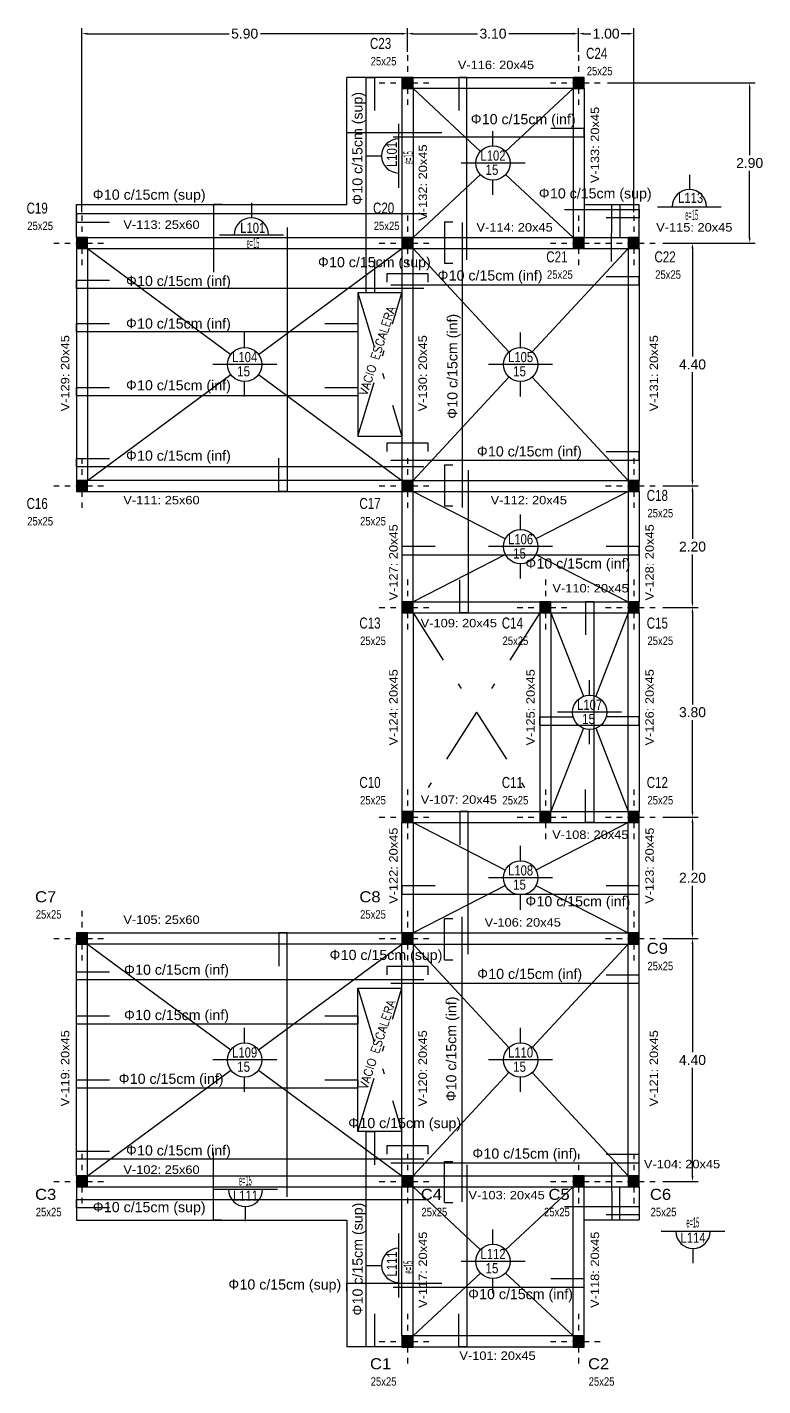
# Model space of a CAD drawing. Extents: x 215 to 382, y 29 to 70.
# Drawn here: x 346.81 to 360.14, y 44.14 to 68.75 of the extents above; entities that cross this region are included whole.
import ezdxf
from ezdxf.enums import TextEntityAlignment as Align

# ---------------------------------------------------------------- set-up
doc = ezdxf.new("R2010")
doc.units = 0
doc.linetypes.add('DASHDOT', pattern=[25.4, 12.7, -6.35, 0, -6.35])
doc.linetypes.add('DASHDOT2', pattern=[0.5, 0.25, -0.125, 0, -0.125])
doc.layers.get('Defpoints').update_dxf_attribs({"linetype": 'CONTINUOUS'})
for name, color, linetype in [('Armaduras', 6, 'CONTINUOUS'), ('COLUMNA RECT', 3, 'CONTINUOUS'), ('COLUMNA REF', 3, 'CONTINUOUS'), ('COLUMNAS EJES', 1, 'CONTINUOUS'), ('Cotas', 8, 'CONTINUOUS'), ('Ejes', 8, 'CONTINUOUS'), ('TEXTO', 2, 'CONTINUOUS'), ('Textos', 2, 'CONTINUOUS'), ('VIG_DIMEN', 3, 'CONTINUOUS'), ('VIGAS', 5, 'CONTINUOUS')]:
    doc.layers.add(name, color=color, linetype=linetype)
doc.styles.add('ROMANS', font='romans')
doc.styles.get("Standard").update_dxf_attribs({"font": 'arial.ttf', "height": 0.18})
doc.styles.add('Symbol', font='symbol.ttf', dxfattribs={"height": 0.5})
doc.dimstyles.get("Standard").update_dxf_attribs({"dimtxt": 0.18, "dimasz": 0.1, "dimexe": 0.1, "dimexo": 0.06, "dimgap": 0.05, "dimtad": 0, "dimtih": 1, "dimtoh": 1, "dimzin": 0, "dimdsep": 46, "dimtxsty": 'Standard', "dimcen": 0.1, "dimadec": 0, "dimazin": 0, "dimtfac": 1, "dimtofl": 0, "dimtmove": 0, "dimatfit": 3, "dimfxl": 0, "dimtolj": 1, "dimtzin": 0, "dimarcsym": 0})

# ---------------------------------------------------------------- blocks, each defined once
blk = doc.blocks.new('*D281')
at = {"layer": 'Cotas', "color": 0, "lineweight": -2}
for p, q in [((358.325, 52.241), (358.965, 52.241)), ((358.865, 52.141), (358.865, 50.183)), ((358.865, 47.941), (358.865, 49.899)), ((358.325, 47.841), (358.965, 47.841))]:
    blk.add_line(p, q, dxfattribs=at)
at = {"layer": 'Cotas', "color": 0}
for points in [[(358.848, 52.141), (358.881, 52.141), (358.865, 52.241)], [(358.848, 47.941), (358.881, 47.941), (358.865, 47.841)]]:
    blk.add_solid(points, dxfattribs=at)
at = {"layer": 'Defpoints', "color": 0}
for p in [(358.265, 52.241), (358.865, 52.241), (358.265, 47.841)]:
    blk.add_point(p, dxfattribs=at)
at = {"layer": 'Cotas', "color": 0, "insert": (358.865, 50.041), "char_height": 0.18, "attachment_point": 5}
blk.add_mtext('\\A1;4.40', dxfattribs=at)
blk = doc.blocks.new('*D282')
at = {"layer": 'Cotas', "color": 0, "lineweight": -2}
for p, q in [((358.325, 54.441), (358.965, 54.441)), ((358.865, 54.341), (358.865, 53.483)), ((358.865, 52.341), (358.865, 53.199)), ((358.325, 52.241), (358.965, 52.241))]:
    blk.add_line(p, q, dxfattribs=at)
at = {"layer": 'Cotas', "color": 0}
for points in [[(358.848, 54.341), (358.881, 54.341), (358.865, 54.441)], [(358.848, 52.341), (358.881, 52.341), (358.865, 52.241)]]:
    blk.add_solid(points, dxfattribs=at)
at = {"layer": 'Defpoints', "color": 0}
for p in [(358.265, 54.441), (358.865, 54.441), (358.265, 52.241)]:
    blk.add_point(p, dxfattribs=at)
at = {"layer": 'Cotas', "color": 0, "insert": (358.865, 53.341), "char_height": 0.18, "attachment_point": 5}
blk.add_mtext('\\A1;2.20', dxfattribs=at)
blk = doc.blocks.new('*D283')
at = {"layer": 'Cotas', "color": 0, "lineweight": -2}
for p, q in [((358.325, 58.241), (358.965, 58.241)), ((358.865, 58.141), (358.865, 56.483)), ((358.865, 54.541), (358.865, 56.199)), ((358.325, 54.441), (358.965, 54.441))]:
    blk.add_line(p, q, dxfattribs=at)
at = {"layer": 'Cotas', "color": 0}
for points in [[(358.848, 58.141), (358.881, 58.141), (358.865, 58.241)], [(358.848, 54.541), (358.881, 54.541), (358.865, 54.441)]]:
    blk.add_solid(points, dxfattribs=at)
at = {"layer": 'Defpoints', "color": 0}
for p in [(358.265, 58.241), (358.865, 58.241), (358.265, 54.441)]:
    blk.add_point(p, dxfattribs=at)
at = {"layer": 'Cotas', "color": 0, "insert": (358.865, 56.341), "char_height": 0.18, "attachment_point": 5}
blk.add_mtext('\\A1;3.80', dxfattribs=at)
blk = doc.blocks.new('*D284')
at = {"layer": 'Cotas', "color": 0, "lineweight": -2}
for p, q in [((358.325, 60.441), (358.965, 60.441)), ((358.865, 60.341), (358.865, 59.483)), ((358.865, 58.341), (358.865, 59.199)), ((358.325, 58.241), (358.965, 58.241))]:
    blk.add_line(p, q, dxfattribs=at)
at = {"layer": 'Cotas', "color": 0}
for points in [[(358.848, 60.341), (358.881, 60.341), (358.865, 60.441)], [(358.848, 58.341), (358.881, 58.341), (358.865, 58.241)]]:
    blk.add_solid(points, dxfattribs=at)
at = {"layer": 'Defpoints', "color": 0}
for p in [(358.265, 60.441), (358.865, 60.441), (358.265, 58.241)]:
    blk.add_point(p, dxfattribs=at)
at = {"layer": 'Cotas', "color": 0, "insert": (358.865, 59.341), "char_height": 0.18, "attachment_point": 5}
blk.add_mtext('\\A1;2.20', dxfattribs=at)
blk = doc.blocks.new('*D285')
at = {"layer": 'Cotas', "color": 0, "lineweight": -2}
for p, q in [((358.325, 64.841), (358.965, 64.841)), ((358.865, 64.741), (358.865, 62.783)), ((358.865, 60.541), (358.865, 62.499)), ((358.325, 60.441), (358.965, 60.441))]:
    blk.add_line(p, q, dxfattribs=at)
at = {"layer": 'Cotas', "color": 0}
for points in [[(358.848, 64.741), (358.881, 64.741), (358.865, 64.841)], [(358.848, 60.541), (358.881, 60.541), (358.865, 60.441)]]:
    blk.add_solid(points, dxfattribs=at)
at = {"layer": 'Defpoints', "color": 0}
for p in [(358.265, 64.841), (358.865, 64.841), (358.265, 60.441)]:
    blk.add_point(p, dxfattribs=at)
at = {"layer": 'Cotas', "color": 0, "insert": (358.865, 62.641), "char_height": 0.18, "attachment_point": 5}
blk.add_mtext('\\A1;4.40', dxfattribs=at)
blk = doc.blocks.new('*D286')
at = {"layer": 'Cotas', "color": 0, "lineweight": -2}
for p, q in [((357.325, 67.741), (360.001, 67.741)), ((359.901, 67.641), (359.901, 66.433)), ((359.901, 64.941), (359.901, 66.149)), ((358.325, 64.841), (360.001, 64.841))]:
    blk.add_line(p, q, dxfattribs=at)
at = {"layer": 'Cotas', "color": 0}
for points in [[(359.884, 67.641), (359.918, 67.641), (359.901, 67.741)], [(359.884, 64.941), (359.918, 64.941), (359.901, 64.841)]]:
    blk.add_solid(points, dxfattribs=at)
at = {"layer": 'Defpoints', "color": 0}
for p in [(357.265, 67.741), (359.901, 67.741), (358.265, 64.841)]:
    blk.add_point(p, dxfattribs=at)
at = {"layer": 'Cotas', "color": 0, "insert": (359.901, 66.291), "char_height": 0.18, "attachment_point": 5}
blk.add_mtext('\\A1;2.90', dxfattribs=at)
blk = doc.blocks.new('*D287')
at = {"layer": 'Cotas', "color": 0, "lineweight": -2}
for p, q in [((353.7, 68.303), (353.7, 68.734)), ((356.8, 68.303), (356.8, 68.734)), ((353.8, 68.634), (354.967, 68.634)), ((356.7, 68.634), (355.534, 68.634))]:
    blk.add_line(p, q, dxfattribs=at)
at = {"layer": 'Cotas', "color": 0}
for points in [[(353.8, 68.651), (353.8, 68.617), (353.7, 68.634)], [(356.7, 68.651), (356.7, 68.617), (356.8, 68.634)]]:
    blk.add_solid(points, dxfattribs=at)
at = {"layer": 'Defpoints', "color": 0}
for p in [(353.7, 68.634), (353.7, 68.243), (356.8, 68.243)]:
    blk.add_point(p, dxfattribs=at)
at = {"layer": 'Cotas', "color": 0, "insert": (355.25, 68.634), "char_height": 0.18, "attachment_point": 5}
blk.add_mtext('\\A1;3.10', dxfattribs=at)
blk = doc.blocks.new('*D288')
at = {"layer": 'Cotas', "color": 0, "lineweight": -2}
for p, q in [((347.8, 65.403), (347.8, 68.734)), ((353.7, 68.303), (353.7, 68.734)), ((347.9, 68.634), (350.467, 68.634)), ((353.6, 68.634), (351.034, 68.634))]:
    blk.add_line(p, q, dxfattribs=at)
at = {"layer": 'Cotas', "color": 0}
for points in [[(347.9, 68.651), (347.9, 68.617), (347.8, 68.634)], [(353.6, 68.651), (353.6, 68.617), (353.7, 68.634)]]:
    blk.add_solid(points, dxfattribs=at)
at = {"layer": 'Defpoints', "color": 0}
for p in [(347.8, 68.634), (353.7, 68.243), (347.8, 65.343)]:
    blk.add_point(p, dxfattribs=at)
at = {"layer": 'Cotas', "color": 0, "insert": (350.75, 68.634), "char_height": 0.18, "attachment_point": 5}
blk.add_mtext('\\A1;5.90', dxfattribs=at)
blk = doc.blocks.new('*D290')
at = {"layer": 'Cotas', "color": 0, "lineweight": -2}
for p, q in [((356.8, 68.363), (356.8, 68.734)), ((357.8, 65.403), (357.8, 68.734)), ((356.9, 68.634), (357.025, 68.634)), ((357.7, 68.634), (357.575, 68.634))]:
    blk.add_line(p, q, dxfattribs=at)
at = {"layer": 'Cotas', "color": 0}
for points in [[(356.9, 68.651), (356.9, 68.617), (356.8, 68.634)], [(357.7, 68.651), (357.7, 68.617), (357.8, 68.634)]]:
    blk.add_solid(points, dxfattribs=at)
at = {"layer": 'Defpoints', "color": 0}
for p in [(357.8, 68.634), (356.8, 68.303), (357.8, 65.343)]:
    blk.add_point(p, dxfattribs=at)
at = {"layer": 'Cotas', "color": 0, "insert": (357.3, 68.634), "char_height": 0.18, "attachment_point": 5}
blk.add_mtext('\\A1;1.00', dxfattribs=at)

msp = doc.modelspace()

# ---------------------------------------------------------------- hatches: boundary and pattern name
at = {"layer": 'COLUMNAS EJES'}
for points in [[(353.801, 67.842), (353.6, 67.842), (353.6, 67.641), (353.801, 67.641)], [(356.901, 67.842), (356.7, 67.842), (356.7, 67.641), (356.901, 67.641)], [(347.901, 64.942), (347.7, 64.942), (347.7, 64.741), (347.901, 64.741)], [(353.801, 64.942), (353.6, 64.942), (353.6, 64.741), (353.801, 64.741)], [(356.901, 64.942), (356.7, 64.942), (356.7, 64.741), (356.901, 64.741)], [(357.901, 64.942), (357.7, 64.942), (357.7, 64.741), (357.901, 64.741)], [(347.901, 60.542), (347.7, 60.542), (347.7, 60.341), (347.901, 60.341)], [(353.801, 60.542), (353.6, 60.542), (353.6, 60.341), (353.801, 60.341)], [(357.901, 60.542), (357.7, 60.542), (357.7, 60.341), (357.901, 60.341)], [(353.801, 58.342), (353.6, 58.342), (353.6, 58.141), (353.801, 58.141)], [(356.301, 58.342), (356.1, 58.342), (356.1, 58.141), (356.301, 58.141)], [(357.901, 58.342), (357.7, 58.342), (357.7, 58.141), (357.901, 58.141)], [(353.801, 54.542), (353.6, 54.542), (353.6, 54.341), (353.801, 54.341)], [(356.301, 54.542), (356.1, 54.542), (356.1, 54.341), (356.301, 54.341)], [(357.901, 54.542), (357.7, 54.542), (357.7, 54.341), (357.901, 54.341)], [(347.901, 52.342), (347.7, 52.342), (347.7, 52.141), (347.901, 52.141)], [(353.801, 52.342), (353.6, 52.342), (353.6, 52.141), (353.801, 52.141)], [(357.901, 52.342), (357.7, 52.342), (357.7, 52.141), (357.901, 52.141)], [(347.901, 47.942), (347.7, 47.942), (347.7, 47.741), (347.901, 47.741)], [(353.801, 47.942), (353.6, 47.942), (353.6, 47.741), (353.801, 47.741)], [(356.901, 47.942), (356.7, 47.942), (356.7, 47.741), (356.901, 47.741)], [(357.901, 47.942), (357.7, 47.942), (357.7, 47.741), (357.901, 47.741)], [(353.801, 45.042), (353.6, 45.042), (353.6, 44.841), (353.801, 44.841)], [(356.901, 45.042), (356.7, 45.042), (356.7, 44.841), (356.901, 44.841)]]:
    msp.add_hatch(color=256, dxfattribs=at).paths.add_polyline_path(points)

# ---------------------------------------------------------------- linework, layer by layer
at = {"layer": 'Armaduras'}
for p, q in [((354.373, 65.226), (354.373, 64.478)), ((354.373, 65.226), (354.523, 65.226)), ((354.692, 65.212), (354.692, 60.049)), ((354.373, 64.478), (354.523, 64.478)), ((354.373, 60.826), (354.373, 60.078)), ((354.373, 60.826), (354.523, 60.826)), ((354.373, 60.078), (354.523, 60.078)), ((357.076, 58.342), (356.926, 58.342)), ((356.926, 58.342), (356.926, 57.742)), ((356.101, 56.106), (356.101, 56.256)), ((356.101, 56.256), (356.701, 56.256)), ((354.373, 52.605), (354.523, 52.605)), ((354.373, 51.857), (354.373, 52.605)), ((354.692, 47.472), (354.692, 52.635)), ((354.373, 51.857), (354.523, 51.857)), ((354.373, 47.457), (354.373, 48.205)), ((354.373, 48.205), (354.523, 48.205)), ((354.373, 47.457), (354.523, 47.457))]:
    msp.add_line(p, q, dxfattribs=at)
for points in [[(353.1, 64.541), (353.1, 63.941), (352.95, 63.941), (352.95, 67.842), (353.1, 67.842), (353.1, 67.242)], [(354.778, 64.54), (354.778, 67.842), (354.628, 67.842), (354.628, 67.242)], [(352.6, 66.692), (352.6, 66.842), (354.32, 66.842)], [(353.44, 66.768), (356.901, 66.768), (356.901, 66.918), (356.301, 66.918)], [(350.338, 65.542), (350.188, 65.542), (350.188, 64.316)], [(357.397, 64.507), (357.401, 65.541), (357.551, 65.541), (357.551, 64.941)], [(354.052, 65.371), (347.701, 65.371), (347.701, 65.221), (348.301, 65.221)], [(356.546, 65.446), (357.901, 65.446), (357.901, 65.296), (357.301, 65.296)], [(351.522, 65.12), (351.522, 60.342), (351.372, 60.342), (351.372, 60.942)], [(354.074, 64.134), (354.074, 64.284), (353.326, 64.284), (353.326, 64.134)], [(353.995, 64.017), (347.701, 64.017), (347.701, 64.167), (348.301, 64.167)], [(353.4, 64.082), (357.901, 64.082), (357.901, 64.232), (357.301, 64.232)], [(352.2, 63.384), (352.8, 63.384), (352.8, 63.234), (347.701, 63.234), (347.701, 63.384), (348.301, 63.384)], [(352.2, 62.223), (352.8, 62.223), (352.8, 62.073), (347.701, 62.073), (347.701, 62.223), (348.301, 62.223)], [(354.074, 61.067), (354.074, 61.217), (353.326, 61.217), (353.326, 61.067)], [(353.4, 60.906), (357.901, 60.906), (357.901, 61.056), (357.301, 61.056)], [(353.995, 60.787), (347.701, 60.787), (347.701, 60.937), (348.301, 60.937)], [(354.798, 60.726), (354.798, 58.142), (354.648, 58.142), (354.648, 58.742)], [(354.201, 59.342), (353.601, 59.342), (353.601, 59.192), (357.901, 59.192), (357.901, 59.342), (357.301, 59.342)], [(357.076, 58.342), (357.076, 54.342), (356.926, 54.342), (356.926, 54.942)], [(356.101, 56.106), (357.901, 56.106), (357.901, 56.256), (357.301, 56.256)], [(354.798, 51.957), (354.798, 54.542), (354.648, 54.542), (354.648, 53.942)], [(354.201, 53.198), (353.601, 53.198), (353.601, 53.048), (357.901, 53.048), (357.901, 53.198), (357.301, 53.198)], [(351.522, 47.564), (351.522, 52.342), (351.372, 52.342), (351.372, 51.742)], [(354.074, 51.582), (354.074, 51.732), (353.326, 51.732), (353.326, 51.582)], [(353.995, 51.491), (347.701, 51.491), (347.701, 51.641), (348.301, 51.641)], [(353.4, 51.43), (357.901, 51.43), (357.901, 51.58), (357.301, 51.58)], [(352.2, 50.839), (352.8, 50.839), (352.8, 50.689), (347.701, 50.689), (347.701, 50.839), (348.301, 50.839)], [(352.2, 49.679), (352.8, 49.679), (352.8, 49.529), (347.701, 49.529), (347.701, 49.679), (348.301, 49.679)], [(353.1, 45.442), (353.1, 44.842), (352.95, 44.842), (352.95, 48.743), (353.1, 48.743), (353.1, 48.143)], [(353.995, 48.242), (347.701, 48.242), (347.701, 48.392), (348.301, 48.392)], [(350.338, 47.142), (350.188, 47.142), (350.188, 48.367)], [(354.074, 48.337), (354.074, 48.487), (353.326, 48.487), (353.326, 48.337)], [(353.4, 48.176), (357.901, 48.176), (357.901, 48.326), (357.301, 48.326)], [(354.778, 48.143), (354.778, 44.842), (354.628, 44.842), (354.628, 45.442)], [(357.397, 48.176), (357.401, 47.143), (357.551, 47.143), (357.551, 47.743)], [(348.301, 47.362), (347.701, 47.362), (347.701, 47.512), (354.052, 47.512)], [(356.546, 47.388), (357.901, 47.388), (357.901, 47.238), (357.301, 47.238)], [(353.44, 45.928), (356.901, 45.928), (356.901, 46.078), (356.301, 46.078)], [(352.6, 45.851), (352.6, 46.001), (354.32, 46.001)]]:
    msp.add_lwpolyline(points, dxfattribs=at)
at = {"layer": 'COLUMNA RECT'}
for points in [[(353.801, 67.842), (353.6, 67.842), (353.6, 67.641), (353.801, 67.641)], [(356.901, 67.842), (356.7, 67.842), (356.7, 67.641), (356.901, 67.641)], [(347.901, 64.942), (347.7, 64.942), (347.7, 64.741), (347.901, 64.741)], [(353.801, 64.942), (353.6, 64.942), (353.6, 64.741), (353.801, 64.741)], [(356.901, 64.942), (356.7, 64.942), (356.7, 64.741), (356.901, 64.741)], [(357.901, 64.942), (357.7, 64.942), (357.7, 64.741), (357.901, 64.741)], [(347.901, 60.542), (347.7, 60.542), (347.7, 60.341), (347.901, 60.341)], [(353.801, 60.542), (353.6, 60.542), (353.6, 60.341), (353.801, 60.341)], [(357.901, 60.542), (357.7, 60.542), (357.7, 60.341), (357.901, 60.341)], [(353.801, 58.342), (353.6, 58.342), (353.6, 58.141), (353.801, 58.141)], [(356.301, 58.342), (356.1, 58.342), (356.1, 58.141), (356.301, 58.141)], [(357.901, 58.342), (357.7, 58.342), (357.7, 58.141), (357.901, 58.141)], [(353.801, 54.542), (353.6, 54.542), (353.6, 54.341), (353.801, 54.341)], [(356.301, 54.542), (356.1, 54.542), (356.1, 54.341), (356.301, 54.341)], [(357.901, 54.542), (357.7, 54.542), (357.7, 54.341), (357.901, 54.341)], [(347.901, 52.342), (347.7, 52.342), (347.7, 52.141), (347.901, 52.141)], [(353.801, 52.342), (353.6, 52.342), (353.6, 52.141), (353.801, 52.141)], [(357.901, 52.342), (357.7, 52.342), (357.7, 52.141), (357.901, 52.141)], [(347.901, 47.942), (347.7, 47.942), (347.7, 47.741), (347.901, 47.741)], [(353.801, 47.942), (353.6, 47.942), (353.6, 47.741), (353.801, 47.741)], [(356.901, 47.942), (356.7, 47.942), (356.7, 47.741), (356.901, 47.741)], [(357.901, 47.942), (357.7, 47.942), (357.7, 47.741), (357.901, 47.741)], [(353.801, 45.042), (353.6, 45.042), (353.6, 44.841), (353.801, 44.841)], [(356.901, 45.042), (356.7, 45.042), (356.7, 44.841), (356.901, 44.841)]]:
    msp.add_lwpolyline(points, close=True, dxfattribs=at)
at = {"layer": 'COLUMNAS EJES', "linetype": 'DASHDOT2', "ltscale": 0.3}
for p, q in [((353.7, 68.243), (353.7, 67.268)), ((356.8, 68.243), (356.8, 67.268)), ((353.19, 67.741), (354.165, 67.741)), ((356.29, 67.741), (357.265, 67.741)), ((347.8, 65.343), (347.8, 64.368)), ((353.7, 65.343), (353.7, 64.368)), ((356.8, 65.343), (356.8, 64.368)), ((357.8, 65.343), (357.8, 64.368)), ((347.29, 64.841), (348.265, 64.841)), ((353.19, 64.841), (354.165, 64.841)), ((356.29, 64.841), (357.265, 64.841)), ((357.29, 64.841), (358.265, 64.841)), ((347.8, 60.943), (347.8, 59.968)), ((353.7, 60.943), (353.7, 59.968)), ((357.8, 60.943), (357.8, 59.968)), ((347.29, 60.441), (348.265, 60.441)), ((353.19, 60.441), (354.165, 60.441)), ((357.29, 60.441), (358.265, 60.441)), ((353.7, 58.743), (353.7, 57.768)), ((356.2, 58.743), (356.2, 57.768)), ((357.8, 58.743), (357.8, 57.768)), ((353.19, 58.241), (354.165, 58.241)), ((355.69, 58.241), (356.665, 58.241)), ((357.29, 58.241), (358.265, 58.241)), ((353.7, 54.943), (353.7, 53.968)), ((356.2, 54.943), (356.2, 53.968)), ((357.8, 54.943), (357.8, 53.968)), ((353.19, 54.441), (354.165, 54.441)), ((355.69, 54.441), (356.665, 54.441)), ((357.29, 54.441), (358.265, 54.441)), ((347.8, 52.743), (347.8, 51.768)), ((353.7, 52.743), (353.7, 51.768)), ((357.8, 52.743), (357.8, 51.768)), ((347.29, 52.241), (348.265, 52.241)), ((353.19, 52.241), (354.165, 52.241)), ((357.29, 52.241), (358.265, 52.241)), ((347.8, 48.343), (347.8, 47.368)), ((353.7, 48.343), (353.7, 47.368)), ((356.8, 48.343), (356.8, 47.368)), ((357.8, 48.343), (357.8, 47.368)), ((347.29, 47.841), (348.265, 47.841)), ((353.19, 47.841), (354.165, 47.841)), ((356.29, 47.841), (357.265, 47.841)), ((357.29, 47.841), (358.265, 47.841)), ((353.7, 45.443), (353.7, 44.468)), ((356.8, 45.443), (356.8, 44.468)), ((353.19, 44.941), (354.165, 44.941)), ((356.29, 44.941), (357.265, 44.941))]:
    msp.add_line(p, q, dxfattribs=at)
at = {"layer": 'Ejes'}
for p, q in [((353.801, 67.641), (355.024, 66.502)), ((356.7, 67.641), (355.477, 66.502)), ((353.541, 65.841), (353.541, 67)), ((355.25, 66.601), (355.25, 66.871)), ((352.963, 66.42), (353.233, 66.42)), ((355.83, 66.291), (354.671, 66.291)), ((355.024, 66.08), (353.801, 64.942)), ((355.25, 65.713), (355.25, 65.983)), ((355.477, 66.08), (356.7, 64.942)), ((358.808, 66.079), (358.808, 65.809)), ((350.872, 65.568), (350.872, 65.298)), ((358.228, 65.5), (359.387, 65.5)), ((350.293, 64.99), (351.452, 64.99)), ((347.901, 64.741), (350.501, 62.825)), ((351, 62.825), (353.6, 64.741)), ((353.801, 64.741), (355.54, 62.868)), ((355.961, 62.868), (357.7, 64.741)), ((350.75, 62.951), (350.75, 63.221)), ((355.75, 62.951), (355.75, 63.221)), ((351.33, 62.641), (350.171, 62.641)), ((356.33, 62.641), (355.171, 62.641)), ((347.901, 60.542), (350.501, 62.457)), ((350.75, 62.063), (350.75, 62.333)), ((351, 62.457), (353.6, 60.542)), ((353.801, 60.542), (355.54, 62.414)), ((355.75, 62.063), (355.75, 62.333)), ((355.961, 62.414), (357.7, 60.542)), ((353.801, 60.341), (355.475, 59.482)), ((357.7, 60.341), (356.026, 59.482)), ((355.75, 59.651), (355.75, 59.921)), ((356.33, 59.341), (355.171, 59.341)), ((355.475, 59.2), (353.801, 58.342)), ((356.026, 59.2), (357.7, 58.342)), ((355.75, 58.763), (355.75, 59.033)), ((356.301, 58.141), (356.888, 56.63)), ((357.701, 58.141), (357.113, 56.63)), ((357.001, 56.651), (357.001, 56.921)), ((357.58, 56.341), (356.421, 56.341)), ((356.889, 56.053), (356.301, 54.542)), ((357.001, 55.763), (357.001, 56.033)), ((357.113, 56.052), (357.7, 54.542)), ((353.801, 54.341), (355.475, 53.482)), ((357.7, 54.341), (356.026, 53.482)), ((355.75, 53.651), (355.75, 53.921)), ((355.475, 53.2), (353.801, 52.342)), ((356.33, 53.341), (355.171, 53.341)), ((356.026, 53.2), (357.7, 52.342)), ((355.75, 52.763), (355.75, 53.033)), ((347.901, 52.142), (350.501, 50.226)), ((351, 50.226), (353.6, 52.142)), ((353.801, 52.142), (355.54, 50.269)), ((355.961, 50.269), (357.7, 52.142)), ((350.75, 50.352), (350.75, 50.622)), ((355.75, 50.352), (355.75, 50.622)), ((351.33, 50.042), (350.171, 50.042)), ((356.33, 50.042), (355.171, 50.042)), ((347.901, 47.943), (350.501, 49.858)), ((350.75, 49.464), (350.75, 49.734)), ((351, 49.858), (353.6, 47.943)), ((353.801, 47.943), (355.54, 49.815)), ((355.75, 49.464), (355.75, 49.734)), ((355.961, 49.815), (357.7, 47.943)), ((351.345, 47.697), (350.186, 47.697)), ((355.024, 46.603), (353.801, 47.742)), ((355.477, 46.603), (356.7, 47.742)), ((350.766, 47.119), (350.766, 47.389)), ((353.541, 45.741), (353.541, 46.9)), ((355.25, 46.702), (355.25, 46.972)), ((359.454, 46.936), (358.295, 46.936)), ((358.875, 46.358), (358.875, 46.628)), ((352.963, 46.32), (353.233, 46.32)), ((355.83, 46.392), (354.671, 46.392)), ((353.801, 45.043), (355.024, 46.181)), ((355.25, 45.814), (355.25, 46.084)), ((356.7, 45.043), (355.477, 46.181))]:
    msp.add_line(p, q, dxfattribs=at)
at = {"layer": 'Ejes', "linetype": 'DASHDOT', "ltscale": 0.08}
for p, q in [((352.8, 63.941), (353.6, 61.341)), ((352.8, 61.341), (353.6, 63.941)), ((353.801, 58.142), (356.1, 54.542)), ((356.1, 58.141), (353.801, 54.542)), ((352.8, 51.343), (353.6, 48.743)), ((352.8, 48.743), (353.6, 51.343))]:
    msp.add_line(p, q, dxfattribs=at)
at = {"layer": 'Ejes', "linetype": 'Continuous', "ltscale": 0.1}
for centre in [(355.25, 66.291), (350.75, 62.641), (355.75, 62.641), (355.75, 59.341), (357.001, 56.341), (355.75, 53.341), (350.75, 50.042), (355.75, 50.042), (355.25, 46.392)]:
    msp.add_circle(centre, 0.31, dxfattribs=at)
for centre, start, end in [((353.541, 66.42), 90, 270), ((358.808, 65.5), 0, 180), ((350.872, 64.99), 0, 180), ((350.766, 47.697), 180, 0), ((358.875, 46.936), 180, 0), ((353.541, 46.32), 90, 270)]:
    msp.add_arc(centre, 0.31, start, end, dxfattribs=at)
at = {"layer": 'VIGAS'}
for p, q in [((352.6, 65.542), (352.6, 67.842)), ((353.6, 67.842), (352.6, 67.842)), ((353.801, 67.842), (356.701, 67.842)), ((353.601, 67.642), (353.601, 64.942)), ((353.801, 67.642), (353.801, 64.942)), ((356.701, 67.642), (353.801, 67.642)), ((356.701, 67.642), (356.701, 64.942)), ((356.901, 67.642), (356.901, 64.942)), ((347.7, 65.542), (352.6, 65.542)), ((347.7, 64.942), (347.7, 65.542)), ((356.901, 65.541), (357.901, 65.541)), ((357.901, 64.942), (357.901, 65.541)), ((347.701, 64.742), (347.701, 60.542)), ((347.901, 64.942), (353.601, 64.942)), ((347.901, 64.742), (353.601, 64.742)), ((347.901, 64.742), (347.901, 60.542)), ((353.601, 64.742), (353.601, 60.542)), ((353.801, 64.942), (356.701, 64.942)), ((353.801, 64.742), (356.701, 64.742)), ((353.801, 60.542), (353.801, 64.742)), ((356.901, 64.942), (357.701, 64.942)), ((356.901, 64.742), (357.701, 64.742)), ((357.701, 64.742), (357.701, 60.542)), ((357.901, 64.742), (357.901, 60.542)), ((352.8, 63.941), (352.8, 61.341)), ((353.6, 63.941), (352.8, 63.941)), ((352.8, 61.341), (353.6, 61.341)), ((353.601, 60.542), (347.901, 60.542)), ((347.901, 60.342), (353.601, 60.342)), ((353.601, 60.342), (353.601, 58.342)), ((353.801, 60.542), (357.701, 60.542)), ((353.801, 60.342), (357.701, 60.342)), ((353.801, 58.342), (353.801, 60.342)), ((357.701, 60.342), (357.701, 58.342)), ((357.901, 60.342), (357.901, 58.342)), ((353.801, 58.342), (356.101, 58.342)), ((356.301, 58.342), (357.701, 58.342)), ((353.601, 58.142), (353.601, 54.542)), ((353.801, 58.142), (356.101, 58.142)), ((353.801, 58.142), (353.801, 54.542)), ((356.101, 58.142), (356.101, 54.542)), ((356.301, 58.142), (357.701, 58.142)), ((356.301, 58.142), (356.301, 54.542)), ((357.701, 54.542), (357.701, 58.142)), ((357.901, 58.142), (357.901, 54.542)), ((353.801, 54.542), (356.101, 54.542)), ((353.801, 54.542), (356.101, 54.542)), ((356.301, 54.542), (357.701, 54.542)), ((356.301, 54.542), (357.701, 54.542)), ((353.601, 52.342), (353.601, 54.342)), ((353.801, 54.342), (356.101, 54.342)), ((353.801, 54.342), (356.101, 54.342)), ((353.801, 54.342), (353.801, 52.342)), ((356.301, 54.342), (357.701, 54.342)), ((356.301, 54.342), (357.701, 54.342)), ((357.701, 52.342), (357.701, 54.342)), ((357.901, 52.342), (357.901, 54.342)), ((347.901, 52.342), (353.601, 52.342)), ((353.801, 52.342), (357.701, 52.342)), ((347.701, 47.942), (347.701, 52.142)), ((353.601, 52.142), (347.901, 52.142)), ((347.901, 47.942), (347.901, 52.142)), ((353.601, 47.942), (353.601, 52.142)), ((353.801, 52.142), (357.701, 52.142)), ((353.801, 52.142), (353.801, 47.942)), ((357.701, 47.942), (357.701, 52.142)), ((357.901, 47.942), (357.901, 52.142)), ((352.8, 51.343), (353.6, 51.343)), ((352.8, 48.743), (352.8, 51.343)), ((353.6, 48.743), (352.8, 48.743)), ((347.901, 47.942), (353.601, 47.942)), ((353.801, 47.942), (356.701, 47.942)), ((356.901, 47.942), (357.701, 47.942)), ((347.7, 47.742), (347.7, 47.142)), ((347.901, 47.742), (353.601, 47.742)), ((353.601, 45.042), (353.601, 47.742)), ((353.801, 47.742), (356.701, 47.742)), ((353.801, 45.042), (353.801, 47.742)), ((356.701, 45.042), (356.701, 47.742)), ((356.901, 45.042), (356.901, 47.742)), ((356.901, 47.742), (357.701, 47.742)), ((357.901, 47.742), (357.901, 47.143)), ((347.7, 47.142), (352.6, 47.142)), ((352.6, 47.142), (352.6, 44.842)), ((356.901, 47.143), (357.901, 47.143)), ((353.6, 44.842), (352.6, 44.842)), ((356.701, 45.042), (353.801, 45.042)), ((353.801, 44.842), (356.701, 44.842))]:
    msp.add_line(p, q, dxfattribs=at)

# ---------------------------------------------------------------- texts
at = {"layer": 'COLUMNA REF'}
for s, width, p, p2 in [('C23', 0.749194, (353.021, 68.357), (353.405, 68.357)), ('C24', 0.749194, (356.937, 68.178), (357.321, 68.178)), ('C19', 0.749194, (346.798, 65.374), (347.182, 65.374)), ('C20', 0.749194, (353.076, 65.374), (353.46, 65.374)), ('C21', 0.749194, (356.216, 64.491), (356.6, 64.491)), ('C22', 0.749194, (358.176, 64.491), (358.56, 64.491)), ('C18', 0.749194, (358.036, 60.169), (358.42, 60.169)), ('C16', 0.749194, (346.798, 60.023), (347.182, 60.023)), ('C17', 0.749194, (352.829, 60.023), (353.213, 60.023)), ('C13', 0.749194, (352.829, 57.857), (353.213, 57.857)), ('C14', 0.749194, (355.41, 57.857), (355.794, 57.857)), ('C15', 0.749194, (358.036, 57.857), (358.42, 57.857)), ('C10', 0.749194, (352.829, 54.969), (353.213, 54.969)), ('C11', 0.749194, (355.41, 54.969), (355.794, 54.969)), ('C12', 0.749194, (358.036, 54.969), (358.42, 54.969)), ('C7', 1.075141, (346.952, 52.898), (347.336, 52.898)), ('C8', 1.075141, (352.829, 52.898), (353.213, 52.898)), ('C9', 1.075141, (358.036, 51.965), (358.42, 51.965)), ('C3', 1.075141, (346.952, 47.507), (347.336, 47.507)), ('C4', 1.075141, (353.941, 47.507), (354.325, 47.507)), ('C5', 1.075141, (356.255, 47.507), (356.639, 47.507)), ('C6', 1.075141, (358.094, 47.507), (358.478, 47.507)), ('C1', 1.075141, (353.021, 44.438), (353.405, 44.438)), ('C2', 1.075141, (356.972, 44.438), (357.356, 44.438))]:
    msp.add_text(s, height=0.2, dxfattribs=dict(at, width=width)).set_placement(p, p2, align=Align.FIT)
at = {"layer": 'Cotas', "width": 0.8}
for p in [(353.034, 68.059), (356.949, 67.88), (346.811, 65.076), (353.089, 65.076), (356.229, 64.194), (358.189, 64.194), (346.811, 59.725), (352.842, 59.725), (358.049, 59.871), (352.842, 57.559), (355.423, 57.559), (358.049, 57.559), (352.842, 54.671), (355.423, 54.671), (358.049, 54.671), (346.965, 52.601), (352.842, 52.601), (358.049, 51.667), (346.965, 47.21), (353.954, 47.21), (356.175, 47.21), (358.107, 47.21), (353.034, 44.14), (356.984, 44.14)]:
    msp.add_text('25x25', height=0.1533, dxfattribs=at).set_placement(p)
at = {"layer": 'TEXTO', "style": 'Symbol'}
for p in [(354.849, 66.997), (347.999, 65.63), (356.082, 65.653), (352.08, 64.408), (348.601, 64.067), (354.248, 64.166), (348.601, 63.295), (348.601, 62.178), (348.601, 60.902), (354.96, 60.979), (355.839, 58.948), (355.839, 52.828), (352.29, 51.856), (348.566, 51.589), (354.966, 51.513), (348.566, 50.768), (348.469, 49.613), (352.629, 48.811), (348.601, 48.315), (354.878, 48.259), (347.999, 47.288), (350.456, 45.887), (354.801, 45.713)]:
    msp.add_text('F', height=0.18, dxfattribs=at).set_placement(p)
for p in [(352.881, 65.535), (354.602, 61.659), (354.58, 49.293), (352.884, 45.413)]:
    msp.add_text('F', height=0.18, rotation=90, dxfattribs=at).set_placement(p)
at = {"layer": 'Textos'}
for s, p in [('10 c/15cm (sup)', (352.885, 66.657)), ('10 c/15cm (inf)', (354.606, 62.708)), ('10 c/15cm (inf)', (354.585, 50.341)), ('10 c/15cm (sup)', (352.888, 46.535))]:
    msp.add_text(s, height=0.18396, rotation=90, dxfattribs=at).set_placement(p, align=Align.CENTER)
for s, p in [('10 c/15cm (inf)', (355.897, 66.993)), ('10 c/15cm (sup)', (349.121, 65.626)), ('10 c/15cm (sup)', (357.204, 65.649)), ('10 c/15cm (sup)', (353.201, 64.403)), ('10 c/15cm (inf)', (349.65, 64.062)), ('10 c/15cm (inf)', (355.297, 64.162)), ('10 c/15cm (inf)', (349.65, 63.291)), ('10 c/15cm (inf)', (349.65, 62.173)), ('10 c/15cm (inf)', (349.65, 60.898)), ('10 c/15cm (inf)', (356.009, 60.975)), ('10 c/15cm (inf)', (356.888, 58.944)), ('10 c/15cm (inf)', (356.888, 52.824)), ('10 c/15cm (sup)', (353.412, 51.852)), ('10 c/15cm (inf)', (349.615, 51.585)), ('10 c/15cm (inf)', (356.015, 51.509)), ('10 c/15cm (inf)', (349.615, 50.764)), ('10 c/15cm (inf)', (349.518, 49.609)), ('10 c/15cm (sup)', (353.751, 48.807)), ('10 c/15cm (inf)', (349.65, 48.311)), ('10 c/15cm (inf)', (355.927, 48.254)), ('10 c/15cm (sup)', (349.121, 47.284)), ('10 c/15cm (sup)', (351.578, 45.882)), ('10 c/15cm (inf)', (355.849, 45.708))]:
    msp.add_text(s, height=0.18396, dxfattribs=at).set_placement(p, align=Align.CENTER)
for s, width, p, p2 in [('L101', 0.793414, (353.509, 66.219), (353.509, 66.673)), ('e=15', 0.401514, (353.807, 66.272), (353.807, 66.504)), ('L111', 0.793414, (353.509, 46.119), (353.509, 46.573)), ('e=15', 0.401514, (353.807, 46.172), (353.807, 46.404))]:
    msp.add_text(s, height=0.184, rotation=90, dxfattribs=dict(at, width=width)).set_placement(p, p2, align=Align.FIT)
for s, width, p, p2 in [('L102', 0.793414, (355.024, 66.334), (355.477, 66.334)), ('15', 0.813074, (355.115, 66.076), (355.348, 66.076)), ('L113', 0.793414, (358.605, 65.568), (359.059, 65.568)), ('e=15', 0.401514, (358.734, 65.259), (358.966, 65.259)), ('L101', 0.793414, (350.669, 65.025), (351.123, 65.025)), ('e=15', 0.401514, (350.785, 64.748), (351.017, 64.748)), ('L104', 0.793414, (350.524, 62.684), (350.977, 62.684)), ('L105', 0.793414, (355.524, 62.684), (355.977, 62.684)), ('15', 0.813074, (350.615, 62.426), (350.848, 62.426)), ('15', 0.813074, (355.615, 62.426), (355.848, 62.426)), ('L106', 0.793414, (355.524, 59.384), (355.977, 59.384)), ('15', 0.813074, (355.615, 59.126), (355.848, 59.126)), ('L107', 0.793414, (356.774, 56.384), (357.228, 56.384)), ('15', 0.813074, (356.866, 56.126), (357.098, 56.126)), ('L108', 0.793414, (355.524, 53.384), (355.977, 53.384)), ('15', 0.813074, (355.615, 53.126), (355.848, 53.126)), ('L109', 0.793414, (350.524, 50.085), (350.977, 50.085)), ('L110', 0.793414, (355.524, 50.085), (355.977, 50.085)), ('15', 0.813074, (350.615, 49.827), (350.848, 49.827)), ('15', 0.813074, (355.615, 49.827), (355.848, 49.827)), ('e=15', 0.401514, (350.646, 47.767), (350.879, 47.767)), ('L111', 0.793414, (350.539, 47.491), (350.993, 47.491)), ('e=15', 0.401514, (358.755, 47.006), (358.988, 47.006)), ('L114', 0.793414, (358.648, 46.73), (359.102, 46.73)), ('L112', 0.793414, (355.024, 46.435), (355.477, 46.435)), ('15', 0.813074, (355.115, 46.177), (355.348, 46.177))]:
    msp.add_text(s, height=0.184, dxfattribs=dict(at, width=width)).set_placement(p, p2, align=Align.FIT)
at = {"layer": 'VIG_DIMEN', "width": 1.08479}
for s, p, p2 in [('V-116: 20x45', (354.613, 67.992), (355.995, 67.992)), ('V-113: 25x60', (348.552, 65.098), (349.934, 65.098)), ('V-114: 20x45', (354.951, 65.049), (356.333, 65.049)), ('V-115: 20x45', (358.207, 65.049), (359.589, 65.049)), ('V-111: 25x60', (348.552, 60.107), (349.934, 60.107)), ('V-112: 20x45', (355.208, 60.107), (356.59, 60.107)), ('V-110: 20x45', (356.327, 58.511), (357.709, 58.511)), ('V-109: 20x45', (353.94, 57.879), (355.322, 57.879)), ('V-107: 20x45', (353.94, 54.683), (355.322, 54.683)), ('V-108: 20x45', (356.323, 54.046), (357.705, 54.046)), ('V-105: 25x60', (348.552, 52.506), (349.934, 52.506)), ('V-106: 20x45', (355.098, 52.457), (356.48, 52.457)), ('V-102: 25x60', (348.552, 47.978), (349.934, 47.978)), ('V-104: 20x45', (357.985, 48.079), (359.367, 48.079)), ('V-103: 20x45', (354.806, 47.516), (356.188, 47.516)), ('V-101: 20x45', (354.641, 44.608), (356.023, 44.608))]:
    msp.add_text(s, height=0.1533, dxfattribs=at).set_placement(p, p2, align=Align.FIT)
for s, p, p2 in [('V-133: 20x45', (357.173, 65.927), (357.173, 67.309)), ('V-132: 20x45', (354.055, 65.245), (354.055, 66.627)), ('V-129: 20x45', (347.573, 61.791), (347.573, 63.173)), ('V-130: 20x45', (354.052, 61.791), (354.052, 63.173)), ('V-131: 20x45', (358.241, 61.791), (358.241, 63.173)), ('V-127: 20x45', (353.522, 58.365), (353.522, 59.747)), ('V-128: 20x45', (358.163, 58.365), (358.163, 59.747)), ('V-124: 20x45', (353.522, 55.739), (353.522, 57.121)), ('V-125: 20x45', (356.006, 55.739), (356.006, 57.121)), ('V-126: 20x45', (358.163, 55.739), (358.163, 57.121)), ('V-122: 20x45', (353.522, 52.869), (353.522, 54.251)), ('V-123: 20x45', (358.163, 52.869), (358.163, 54.251)), ('V-119: 20x45', (347.573, 49.199), (347.573, 50.581)), ('V-120: 20x45', (354.052, 49.199), (354.052, 50.581)), ('V-121: 20x45', (358.241, 49.199), (358.241, 50.581)), ('V-117: 20x45', (354.055, 45.549), (354.055, 46.931)), ('V-118: 20x45', (357.173, 45.549), (357.173, 46.931))]:
    msp.add_text(s, height=0.1533, rotation=90, dxfattribs=at).set_placement(p, p2, align=Align.FIT)
at = {"layer": 'VIG_DIMEN', "style": 'ROMANS'}
for p in [(352.966, 62.066), (352.967, 49.5)]:
    msp.add_text('VACIO ESCALERA', height=0.1533, rotation=72.0068, dxfattribs=at).set_placement(p)

# ---------------------------------------------------------------- dimensions: what is measured, and where the dimension line sits
at = {"layer": 'Cotas'}
dim = msp.add_linear_dim(base=(347.8, 68.634), p1=(353.7, 68.243), p2=(347.8, 65.343), dimstyle='Standard', override={"dimtmove": 1}, dxfattribs=at)
dim.commit()
dim.dimension.update_dxf_attribs({"geometry": '*D288', "text_midpoint": (350.75, 68.634)})
for base, p1, p2, picture, middle in [((353.7, 68.634), (356.8, 68.243), (353.7, 68.243), '*D287', (355.25, 68.634)), ((357.8, 68.634), (356.8, 68.303), (357.8, 65.343), '*D290', (357.3, 68.634))]:
    dim = msp.add_linear_dim(base=base, p1=p1, p2=p2, dimstyle='Standard', dxfattribs=at)
    dim.commit()
    dim.dimension.update_dxf_attribs({"geometry": picture, "text_midpoint": middle})
for base, p1, p2, picture, middle in [((359.901, 67.741), (358.265, 64.841), (357.265, 67.741), '*D286', (359.901, 66.291)), ((358.865, 64.841), (358.265, 60.441), (358.265, 64.841), '*D285', (358.865, 62.641)), ((358.865, 60.441), (358.265, 58.241), (358.265, 60.441), '*D284', (358.865, 59.341)), ((358.865, 58.241), (358.265, 54.441), (358.265, 58.241), '*D283', (358.865, 56.341)), ((358.865, 54.441), (358.265, 52.241), (358.265, 54.441), '*D282', (358.865, 53.341))]:
    dim = msp.add_linear_dim(base=base, p1=p1, p2=p2, angle=90, dimstyle='Standard', override={"dimtmove": 1}, dxfattribs=at)
    dim.commit()
    dim.dimension.update_dxf_attribs({"geometry": picture, "text_midpoint": middle})
dim = msp.add_linear_dim(base=(358.865, 52.241), p1=(358.265, 47.841), p2=(358.265, 52.241), angle=90, dimstyle='Standard', dxfattribs=at)
dim.commit()
dim.dimension.update_dxf_attribs({"geometry": '*D281', "text_midpoint": (358.865, 50.041)})

doc.saveas('drawing.dxf')
